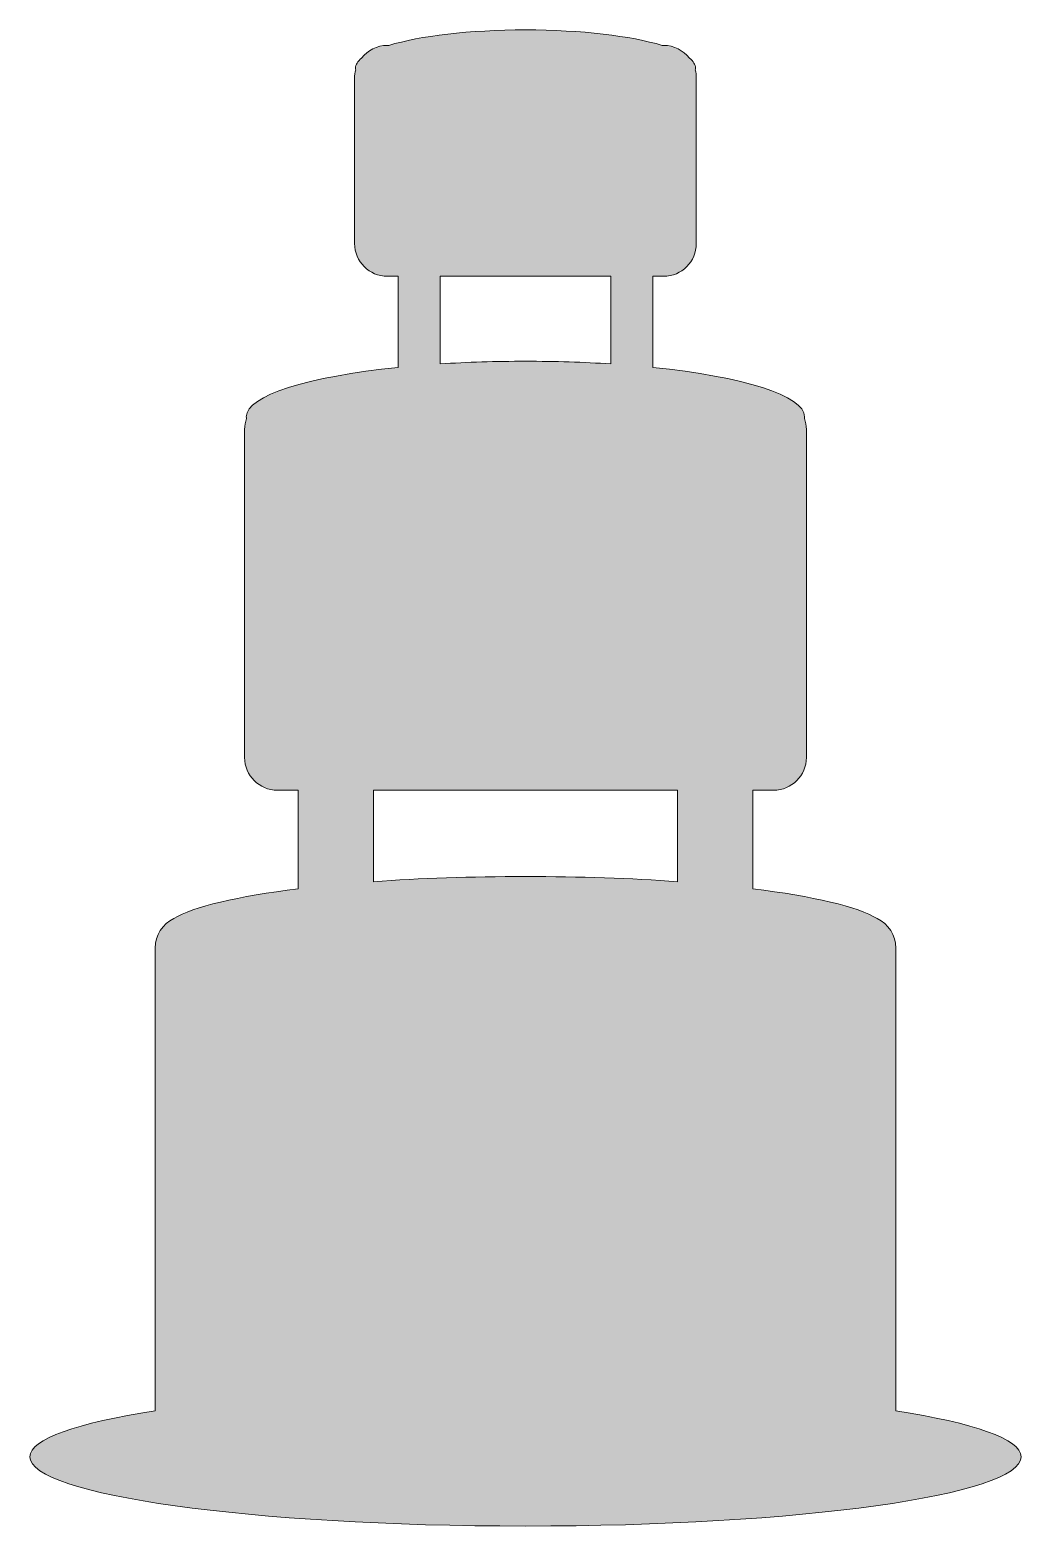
# Model space of a CAD drawing. Header units: inches. Extents: x 0 to 67, y 0 to 102.
import ezdxf

# ---------------------------------------------------------------- set-up
doc = ezdxf.new("R2010")
doc.units = ezdxf.units.IN
doc.header["$MEASUREMENT"] = 0
doc.layers.add('Layer 1', color=7, linetype='Continuous')

msp = doc.modelspace()

# ---------------------------------------------------------------- hatches: boundary and pattern name
at = {"layer": 'Layer 1', "true_color": 0xecc7bc}
h = msp.add_hatch(color=254, dxfattribs=at)
h.dxf.hatch_style = 2
edge = h.paths.add_edge_path()
edge.add_spline(control_points=[(33.64, 0), (52.23, 0), (67.29, 2.11), (67.29, 4.71), (67.29, 5.91), (64.07, 7), (58.79, 7.83), (58.79, 7.83), (58.79, 39.25), (58.79, 39.25), (58.79, 40.13), (58.27, 40.89), (57.52, 41.25), (56.2, 42.06), (53.18, 42.77), (49.07, 43.28), (49.07, 43.28), (49.07, 49.97), (49.07, 49.97), (49.07, 49.97), (50.49, 49.97), (50.49, 49.97), (51.72, 49.97), (52.71, 50.97), (52.71, 52.19), (52.71, 52.19), (52.71, 74.47), (52.71, 74.47), (52.71, 74.73), (52.67, 74.98), (52.58, 75.22), (52.59, 75.25), (52.59, 75.28), (52.59, 75.32), (52.59, 76.78), (48.41, 78.06), (42.29, 78.68), (42.29, 78.68), (42.29, 84.87), (42.29, 84.87), (42.29, 84.87), (43.02, 84.87), (43.02, 84.87), (44.25, 84.87), (45.24, 85.87), (45.24, 87.1), (45.24, 87.1), (45.24, 98.33), (45.24, 98.33), (45.24, 98.52), (45.22, 98.7), (45.17, 98.88), (45.18, 98.92), (45.19, 98.96), (45.19, 99), (45.19, 99.24), (45.04, 99.47), (44.77, 99.69), (44.36, 100.21), (43.73, 100.55), (43.02, 100.55), (43.02, 100.55), (42.92, 100.55), (42.92, 100.55), (40.81, 101.19), (37.44, 101.6), (33.64, 101.6), (29.84, 101.6), (26.47, 101.19), (24.37, 100.55), (24.37, 100.55), (24.27, 100.55), (24.27, 100.55), (23.56, 100.55), (22.92, 100.21), (22.52, 99.69), (22.25, 99.47), (22.1, 99.24), (22.1, 99), (22.1, 98.96), (22.11, 98.92), (22.12, 98.88), (22.07, 98.7), (22.04, 98.52), (22.04, 98.33), (22.04, 98.33), (22.04, 87.1), (22.04, 87.1), (22.04, 85.87), (23.04, 84.87), (24.27, 84.87), (24.27, 84.87), (25, 84.87), (25, 84.87), (25, 84.87), (25, 78.68), (25, 78.68), (18.88, 78.06), (14.69, 76.78), (14.69, 75.32), (14.69, 75.28), (14.7, 75.25), (14.71, 75.22), (14.62, 74.98), (14.57, 74.73), (14.57, 74.47), (14.57, 74.47), (14.57, 52.19), (14.57, 52.19), (14.57, 50.97), (15.57, 49.97), (16.8, 49.97), (16.8, 49.97), (18.22, 49.97), (18.22, 49.97), (18.22, 49.97), (18.22, 43.28), (18.22, 43.28), (14.11, 42.77), (11.09, 42.06), (9.76, 41.25), (9.02, 40.89), (8.5, 40.13), (8.5, 39.25), (8.5, 39.25), (8.5, 7.83), (8.5, 7.83), (3.21, 7), (0, 5.91), (0, 4.71), (0, 2.11), (15.06, 0), (33.64, 0)], knot_values=[0, 0, 0, 0, 1, 1, 1, 2, 2, 2, 3, 3, 3, 4, 4, 4, 5, 5, 5, 6, 6, 6, 7, 7, 7, 8, 8, 8, 9, 9, 9, 10, 10, 10, 11, 11, 11, 12, 12, 12, 13, 13, 13, 14, 14, 14, 15, 15, 15, 16, 16, 16, 17, 17, 17, 18, 18, 18, 19, 19, 19, 20, 20, 20, 21, 21, 21, 22, 22, 22, 23, 23, 23, 24, 24, 24, 25, 25, 25, 26, 26, 26, 27, 27, 27, 28, 28, 28, 29, 29, 29, 30, 30, 30, 31, 31, 31, 32, 32, 32, 33, 33, 33, 34, 34, 34, 35, 35, 35, 36, 36, 36, 37, 37, 37, 38, 38, 38, 39, 39, 39, 40, 40, 40, 41, 41, 41, 42, 42, 42, 43, 43, 43, 44, 44, 44, 44], degree=3, periodic=1)
edge = h.paths.add_edge_path()
edge.add_spline(control_points=[(27.86, 84.87), (27.86, 84.87), (39.43, 84.87), (39.43, 84.87), (39.43, 84.87), (39.43, 78.92), (39.43, 78.92), (37.61, 79.04), (35.66, 79.1), (33.64, 79.1), (31.63, 79.1), (29.68, 79.04), (27.86, 78.92), (27.86, 78.92), (27.86, 84.87), (27.86, 84.87)], knot_values=[0, 0, 0, 0, 1, 1, 1, 2, 2, 2, 3, 3, 3, 4, 4, 4, 5, 5, 5, 5], degree=3, periodic=1)
edge = h.paths.add_edge_path()
edge.add_spline(control_points=[(23.32, 49.97), (23.32, 49.97), (43.97, 49.97), (43.97, 49.97), (43.97, 49.97), (43.97, 43.76), (43.97, 43.76), (40.83, 43.99), (37.33, 44.11), (33.64, 44.11), (29.96, 44.11), (26.46, 43.99), (23.32, 43.76), (23.32, 43.76), (23.32, 49.97), (23.32, 49.97)], knot_values=[0, 0, 0, 0, 1, 1, 1, 2, 2, 2, 3, 3, 3, 4, 4, 4, 5, 5, 5, 5], degree=3, periodic=1)

# ---------------------------------------------------------------- linework, layer by layer
at = {"layer": 'Layer 1', "lineweight": 0}
for points, knots in [([(33.64, 0), (52.23, 0), (67.29, 2.11), (67.29, 4.71), (67.29, 5.91), (64.07, 7), (58.79, 7.83), (58.79, 7.83), (58.79, 39.25), (58.79, 39.25), (58.79, 40.13), (58.27, 40.89), (57.52, 41.25), (56.2, 42.06), (53.18, 42.77), (49.07, 43.28), (49.07, 43.28), (49.07, 49.97), (49.07, 49.97), (49.07, 49.97), (50.49, 49.97), (50.49, 49.97), (51.72, 49.97), (52.71, 50.97), (52.71, 52.19), (52.71, 52.19), (52.71, 74.47), (52.71, 74.47), (52.71, 74.73), (52.67, 74.98), (52.58, 75.22), (52.59, 75.25), (52.59, 75.28), (52.59, 75.32), (52.59, 76.78), (48.41, 78.06), (42.29, 78.68), (42.29, 78.68), (42.29, 84.87), (42.29, 84.87), (42.29, 84.87), (43.02, 84.87), (43.02, 84.87), (44.25, 84.87), (45.24, 85.87), (45.24, 87.1), (45.24, 87.1), (45.24, 98.33), (45.24, 98.33), (45.24, 98.52), (45.22, 98.7), (45.17, 98.88), (45.18, 98.92), (45.19, 98.96), (45.19, 99), (45.19, 99.24), (45.04, 99.47), (44.77, 99.69), (44.36, 100.21), (43.73, 100.55), (43.02, 100.55), (43.02, 100.55), (42.92, 100.55), (42.92, 100.55), (40.81, 101.19), (37.44, 101.6), (33.64, 101.6), (29.84, 101.6), (26.47, 101.19), (24.37, 100.55), (24.37, 100.55), (24.27, 100.55), (24.27, 100.55), (23.56, 100.55), (22.92, 100.21), (22.52, 99.69), (22.25, 99.47), (22.1, 99.24), (22.1, 99), (22.1, 98.96), (22.11, 98.92), (22.12, 98.88), (22.07, 98.7), (22.04, 98.52), (22.04, 98.33), (22.04, 98.33), (22.04, 87.1), (22.04, 87.1), (22.04, 85.87), (23.04, 84.87), (24.27, 84.87), (24.27, 84.87), (25, 84.87), (25, 84.87), (25, 84.87), (25, 78.68), (25, 78.68), (18.88, 78.06), (14.69, 76.78), (14.69, 75.32), (14.69, 75.28), (14.7, 75.25), (14.71, 75.22), (14.62, 74.98), (14.57, 74.73), (14.57, 74.47), (14.57, 74.47), (14.57, 52.19), (14.57, 52.19), (14.57, 50.97), (15.57, 49.97), (16.8, 49.97), (16.8, 49.97), (18.22, 49.97), (18.22, 49.97), (18.22, 49.97), (18.22, 43.28), (18.22, 43.28), (14.11, 42.77), (11.09, 42.06), (9.76, 41.25), (9.02, 40.89), (8.5, 40.13), (8.5, 39.25), (8.5, 39.25), (8.5, 7.83), (8.5, 7.83), (3.21, 7), (0, 5.91), (0, 4.71), (0, 2.11), (15.06, 0), (33.64, 0)], [0, 0, 0, 0, 1, 1, 1, 2, 2, 2, 3, 3, 3, 4, 4, 4, 5, 5, 5, 6, 6, 6, 7, 7, 7, 8, 8, 8, 9, 9, 9, 10, 10, 10, 11, 11, 11, 12, 12, 12, 13, 13, 13, 14, 14, 14, 15, 15, 15, 16, 16, 16, 17, 17, 17, 18, 18, 18, 19, 19, 19, 20, 20, 20, 21, 21, 21, 22, 22, 22, 23, 23, 23, 24, 24, 24, 25, 25, 25, 26, 26, 26, 27, 27, 27, 28, 28, 28, 29, 29, 29, 30, 30, 30, 31, 31, 31, 32, 32, 32, 33, 33, 33, 34, 34, 34, 35, 35, 35, 36, 36, 36, 37, 37, 37, 38, 38, 38, 39, 39, 39, 40, 40, 40, 41, 41, 41, 42, 42, 42, 43, 43, 43, 44, 44, 44, 44]), ([(27.86, 84.87), (27.86, 84.87), (39.43, 84.87), (39.43, 84.87), (39.43, 84.87), (39.43, 78.92), (39.43, 78.92), (37.61, 79.04), (35.66, 79.1), (33.64, 79.1), (31.63, 79.1), (29.68, 79.04), (27.86, 78.92), (27.86, 78.92), (27.86, 84.87), (27.86, 84.87)], [0, 0, 0, 0, 1, 1, 1, 2, 2, 2, 3, 3, 3, 4, 4, 4, 5, 5, 5, 5]), ([(23.32, 49.97), (23.32, 49.97), (43.97, 49.97), (43.97, 49.97), (43.97, 49.97), (43.97, 43.76), (43.97, 43.76), (40.83, 43.99), (37.33, 44.11), (33.64, 44.11), (29.96, 44.11), (26.46, 43.99), (23.32, 43.76), (23.32, 43.76), (23.32, 49.97), (23.32, 49.97)], [0, 0, 0, 0, 1, 1, 1, 2, 2, 2, 3, 3, 3, 4, 4, 4, 5, 5, 5, 5])]:
    msp.add_open_spline(points, degree=3, knots=knots, dxfattribs=at)

doc.saveas('drawing.dxf')
